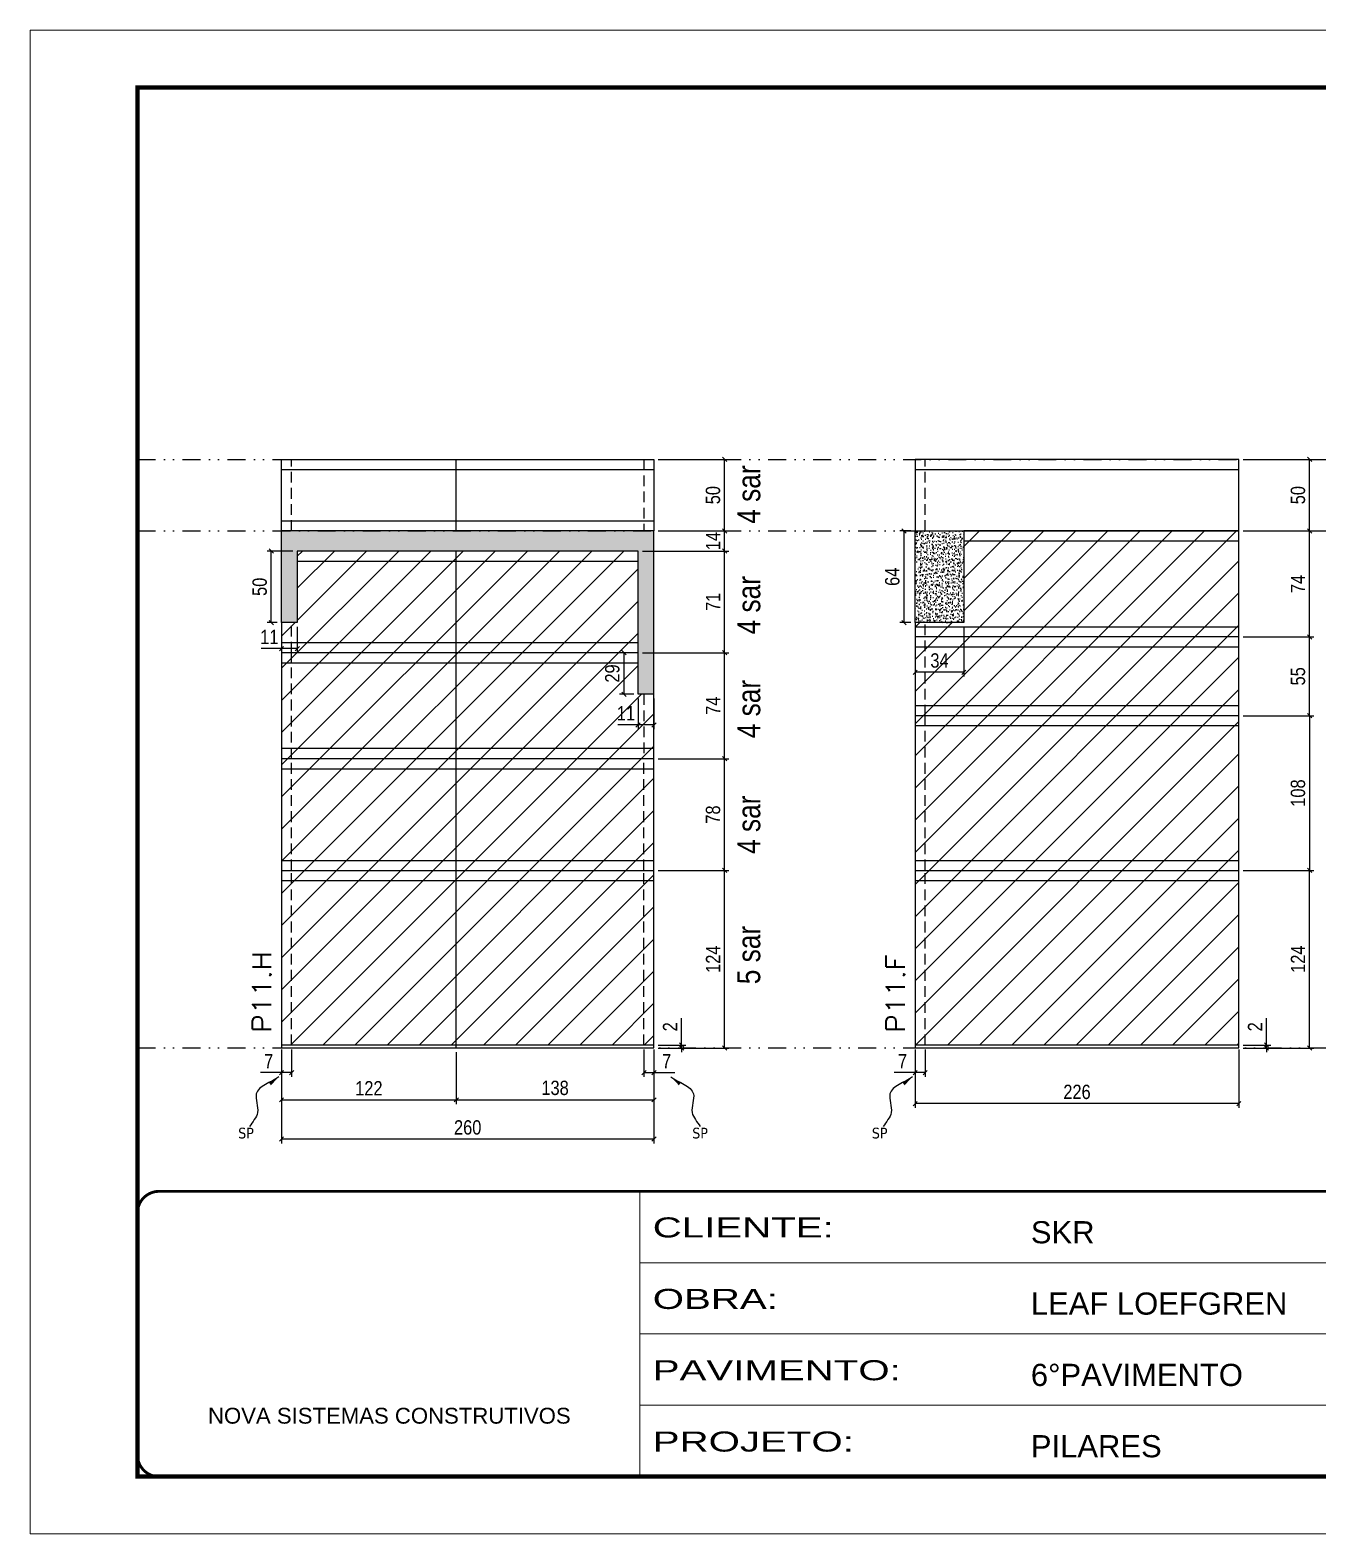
# Model space of a CAD drawing. Extents: x 14400 to 27878, y -21631 to 6985.
# Drawn here: x 17597 to 18496, y 1340 to 2390 of the extents above; entities that cross this region are included whole.
import ezdxf

# ---------------------------------------------------------------- set-up
doc = ezdxf.new("R2010")
doc.units = 0
for name, pattern in [('CONTINUO', [0]), ('DASHED', [0.75, 0.5, -0.25]), ('DIVIDE2', [0.625, 0.25, -0.125, 0, -0.125, 0, -0.125]), ('HIDDEN', [0.375, 0.25, -0.125])]:
    doc.linetypes.add(name, pattern=pattern)
for name, color, linetype in [('COTA', 241, 'Continuous'), ('NOMENCLATURA', 7, 'Continuous'), ('Nível', 160, 'Continuous'), ('Painéis', 200, 'Continuous'), ('SARR_2.2x7', 40, 'Continuous'), ('Sarrafo de Pressão', 42, 'HIDDEN'), ('texto', 7, 'Continuous')]:
    doc.layers.add(name, color=color, linetype=linetype)
for name, color, linetype, lineweight in [('Folhas', 255, 'Continuous', 9), ('Hachura', 251, 'Continuous', 9), ('SARRAFO DE PRESSAO', 251, 'DASHED', 9), ('Texto Seção', 7, 'Continuous', 15)]:
    doc.layers.add(name, color=color, linetype=linetype, lineweight=lineweight)
doc.styles.add('ARIAL', font='arial.ttf')
doc.styles.add('ARIAL_NARROW', font='ARIALN.TTF', dxfattribs={"height": 0.2})
doc.styles.add('COTA TECNICA', font='techl___.ttf', dxfattribs={"height": 10})
doc.styles.add('COTA TECNICA-50', font='techl___.ttf', dxfattribs={"height": 10})
doc.styles.add('REGUA-120', font='ROMANS.shx', dxfattribs={"height": 15})
doc.styles.get("Standard").update_dxf_attribs({"font": 'arial.ttf'})
doc.styles.add('Tecnologia', font='')
doc.styles.get('Tecnologia').set_extended_font_data('Forgotten Futurist')
doc.dimstyles.new('COTA PAINEL-50', dxfattribs={"dimtxt": 10, "dimasz": 3, "dimexe": 3, "dimexo": 3, "dimgap": 3, "dimtad": 1, "dimdec": 1, "dimzin": 12, "dimdsep": 46, "dimtxsty": 'COTA TECNICA-50', "dimblk1": 'OBLIQUE', "dimblk2": 'OBLIQUE', "dimsah": 1, "dimcen": 0.9, "dimclrd": 4, "dimclre": 4, "dimclrt": 240, "dimadec": 1, "dimazin": 3, "dimtfac": 1, "dimtdec": 1, "dimtmove": 0, "dimatfit": 3, "dimfxl": 1, "dimtolj": 1, "dimtzin": 12, "dimarcsym": 0})
doc.dimstyles.new('PAINEL', dxfattribs={"dimtxt": 10, "dimasz": 3, "dimexe": 3, "dimexo": 3, "dimgap": 3, "dimtad": 1, "dimdec": 1, "dimzin": 12, "dimdsep": 46, "dimtxsty": 'COTA TECNICA', "dimblk1": 'OBLIQUE', "dimblk2": 'OBLIQUE', "dimsah": 1, "dimcen": 0.9, "dimclrd": 4, "dimclre": 4, "dimclrt": 240, "dimadec": 1, "dimazin": 3, "dimtfac": 1, "dimtdec": 1, "dimtmove": 0, "dimatfit": 3, "dimfxl": 1, "dimtolj": 1, "dimtzin": 12, "dimarcsym": 0})
doc.dimstyles.get("Standard").update_dxf_attribs({"dimtxt": 0.18, "dimasz": 0.18, "dimexe": 0.18, "dimexo": 0.0625, "dimgap": 0.09, "dimtad": 0, "dimtih": 1, "dimtoh": 1, "dimdec": 4, "dimzin": 0, "dimdsep": 46, "dimtxsty": 'Standard', "dimcen": 0.09, "dimadec": 0, "dimazin": 0, "dimtfac": 1, "dimtdec": 4, "dimtofl": 0, "dimtmove": 0, "dimatfit": 3, "dimfxl": 1, "dimtolj": 1, "dimtzin": 0, "dimarcsym": 0})

# ---------------------------------------------------------------- blocks, each defined once
blk = doc.blocks.new('9999999999')
at = {"color": 30, "linetype": 'CONTINUO'}
for p, q in [((98564.6, 34230.2), (98564.6, 34429.4)), ((98564.6, 34379.6), (99584, 34379.6)), ((98564.6, 34329.8), (99488, 34329.8)), ((98564.6, 34280), (99488, 34280))]:
    blk.add_line(p, q, dxfattribs=at)
at = {"color": 30, "linetype": 'CONTINUO', "const_width": 2}
blk.add_lwpolyline([(99584, 34230.2), (99584, 34414.4, 0.414214), (99569, 34429.4), (98229, 34429.4, 0.414214), (98214, 34414.4), (98214, 34245.2, 0.414214), (98229, 34230.2), (99584, 34230.2)], format="xyb", dxfattribs=at)
at = {"layer": 'Folhas'}
blk.add_lwpolyline([(98139, 34190.2), (99624, 34190.2), (99624, 35240.2), (98139, 35240.2)], close=True, dxfattribs=at)
at = {"layer": 'Folhas', "color": 30, "const_width": 3}
blk.add_lwpolyline([(98214, 34230.2), (99584, 34230.2), (99584, 35200.2), (98214, 35200.2)], close=True, dxfattribs=at)
at = {"color": 7, "linetype": 'Continuous', "ltscale": 5, "style": 'ARIAL'}
for s, height, p in [('SKR', 15.48, (98837.7, 34393.1)), ('LEAF LOEFGREN', 15.483, (98837.7, 34343.3)), ('6°PAVIMENTO', 15.483, (98837.7, 34293.5)), ('NOVA SISTEMAS CONSTRUTIVOS', 11.059, (98263.2, 34267.2)), ('PILARES', 15.48, (98837.7, 34243.7))]:
    blk.add_text(s, height=height, dxfattribs=at).set_placement(p)
at = {"layer": 'Folhas', "color": 7, "style": 'Tecnologia', "width": 1.5}
for s, p in [('CLIENTE:', (98573.7, 34397.2)), ('OBRA:', (98573.7, 34347.3)), ('PAVIMENTO:', (98573.7, 34297.5)), ('PROJETO:', (98573.7, 34247.7))]:
    blk.add_text(s, height=14, dxfattribs=at).set_placement(p)
blk = doc.blocks.new('_Oblique')
at = {"color": 0, "linetype": 'ByBlock', "lineweight": -2}
blk.add_line((-0.5, -0.5), (0.5, 0.5), dxfattribs=at)
blk = doc.blocks.new('*D2872')
at = {"layer": 'COTA', "color": 4, "lineweight": -2, "transparency": 16777216}
for p, q in [((18214.9, 1678.7), (18214.9, 1637.9)), ((18440.9, 1678.7), (18440.9, 1637.9)), ((18440.9, 1640.9), (18214.9, 1640.9))]:
    blk.add_line(p, q, dxfattribs=at)
at = {"layer": 'Defpoints', "color": 0, "transparency": 16777216}
for p in [(18214.9, 1681.7), (18440.9, 1681.7), (18214.9, 1640.9)]:
    blk.add_point(p, dxfattribs=at)
at = {"layer": 'COTA', "color": 4, "lineweight": -2, "transparency": 16777216, "xscale": 3, "yscale": 3, "zscale": 3, "rotation": 180}
blk.add_blockref('_Oblique', (18214.9, 1640.9), dxfattribs=at)
at = {"layer": 'COTA', "color": 4, "lineweight": -2, "transparency": 16777216, "xscale": 3, "yscale": 3, "zscale": 3}
blk.add_blockref('_Oblique', (18440.9, 1640.9), dxfattribs=at)
at = {"layer": 'COTA', "color": 240, "transparency": 16777216, "insert": (18327.9, 1649), "char_height": 10, "attachment_point": 5, "style": 'COTA TECNICA'}
blk.add_mtext('\\A1;226', dxfattribs=at)
blk = doc.blocks.new('*D2873')
at = {"layer": 'COTA', "color": 4, "lineweight": -2, "transparency": 16777216}
for p, q in [((18214.9, 1676.7), (18214.9, 1659.5)), ((18221.9, 1678.7), (18221.9, 1659.5)), ((18214.9, 1662.5), (18200.2, 1662.5)), ((18221.9, 1662.5), (18214.9, 1662.5))]:
    blk.add_line(p, q, dxfattribs=at)
at = {"layer": 'Defpoints', "color": 0, "transparency": 16777216}
for p in [(18221.9, 1681.7), (18214.9, 1679.7), (18214.9, 1662.5)]:
    blk.add_point(p, dxfattribs=at)
at = {"layer": 'COTA', "color": 4, "lineweight": -2, "transparency": 16777216, "xscale": 3, "yscale": 3, "zscale": 3, "rotation": 180}
blk.add_blockref('_Oblique', (18214.9, 1662.5), dxfattribs=at)
at = {"layer": 'COTA', "color": 4, "lineweight": -2, "transparency": 16777216, "xscale": 3, "yscale": 3, "zscale": 3}
blk.add_blockref('_Oblique', (18221.9, 1662.5), dxfattribs=at)
at = {"layer": 'COTA', "color": 240, "transparency": 16777216, "insert": (18206.1, 1670.5), "char_height": 10, "attachment_point": 5, "style": 'COTA TECNICA-50'}
blk.add_mtext('\\A1;7', dxfattribs=at)
blk = doc.blocks.new('*D2874')
at = {"layer": 'COTA', "color": 4, "lineweight": -2, "transparency": 16777216}
for p, q in [((18460.2, 1681.7), (18460.2, 1700.5)), ((18443.9, 1681.7), (18463.2, 1681.7)), ((18460.2, 1679.7), (18460.2, 1681.7)), ((18443.9, 1679.7), (18463.2, 1679.7)), ((18460.2, 1679.7), (18460.2, 1676.7))]:
    blk.add_line(p, q, dxfattribs=at)
at = {"layer": 'Defpoints', "color": 0, "transparency": 16777216}
for p in [(18440.9, 1681.7), (18440.9, 1679.7), (18460.2, 1679.7)]:
    blk.add_point(p, dxfattribs=at)
at = {"layer": 'COTA', "color": 4, "lineweight": -2, "transparency": 16777216, "xscale": 3, "yscale": 3, "zscale": 3}
for p, rotation in [((18460.2, 1681.7), 270), ((18460.2, 1679.7), 90)]:
    blk.add_blockref('_Oblique', p, dxfattribs=dict(at, rotation=rotation))
at = {"layer": 'COTA', "color": 240, "transparency": 16777216, "insert": (18452.2, 1694.5), "char_height": 10, "attachment_point": 5, "rotation": 90, "style": 'COTA TECNICA-50'}
blk.add_mtext('\\A1;2', dxfattribs=at)
blk = doc.blocks.new('*D2875')
at = {"layer": 'COTA', "color": 4, "linetype": 'ByBlock', "lineweight": -2, "transparency": 16777216}
for p, q in [((18443.9, 1803.7), (18493.3, 1803.7)), ((18490.3, 1679.7), (18490.3, 1803.7)), ((18443.9, 1679.7), (18493.3, 1679.7))]:
    blk.add_line(p, q, dxfattribs=at)
at = {"layer": 'Defpoints', "color": 0, "linetype": 'ByBlock', "transparency": 16777216}
for p in [(18440.9, 1803.7), (18490.3, 1803.7), (18440.9, 1679.7)]:
    blk.add_point(p, dxfattribs=at)
at = {"layer": 'COTA', "color": 4, "linetype": 'ByBlock', "lineweight": -2, "transparency": 16777216, "xscale": 3, "yscale": 3, "zscale": 3}
for p, rotation in [((18490.3, 1803.7), 90), ((18490.3, 1679.7), 270)]:
    blk.add_blockref('_Oblique', p, dxfattribs=dict(at, rotation=rotation))
at = {"layer": 'COTA', "color": 240, "linetype": 'ByBlock', "transparency": 16777216, "insert": (18482.2, 1741.7), "char_height": 10, "attachment_point": 5, "rotation": 90, "style": 'COTA TECNICA'}
blk.add_mtext('\\A1;124', dxfattribs=at)
blk = doc.blocks.new('*D2876')
at = {"layer": 'COTA', "color": 4, "lineweight": -2, "transparency": 16777216}
for p, q in [((17772.5, 1678.7), (17772.5, 1613.1)), ((18032.5, 1678.7), (18032.5, 1613.1)), ((18032.5, 1616.1), (17772.5, 1616.1))]:
    blk.add_line(p, q, dxfattribs=at)
at = {"layer": 'Defpoints', "color": 0, "transparency": 16777216}
for p in [(17772.5, 1681.7), (18032.5, 1681.7), (17772.5, 1616.1)]:
    blk.add_point(p, dxfattribs=at)
at = {"layer": 'COTA', "color": 4, "lineweight": -2, "transparency": 16777216, "xscale": 3, "yscale": 3, "zscale": 3, "rotation": 180}
blk.add_blockref('_Oblique', (17772.5, 1616.1), dxfattribs=at)
at = {"layer": 'COTA', "color": 4, "lineweight": -2, "transparency": 16777216, "xscale": 3, "yscale": 3, "zscale": 3}
blk.add_blockref('_Oblique', (18032.5, 1616.1), dxfattribs=at)
at = {"layer": 'COTA', "color": 240, "transparency": 16777216, "insert": (17902.5, 1624.2), "char_height": 10, "attachment_point": 5, "style": 'COTA TECNICA'}
blk.add_mtext('\\A1;260', dxfattribs=at)
blk = doc.blocks.new('*D2877')
at = {"layer": 'COTA', "color": 4, "lineweight": -2, "transparency": 16777216}
for p, q in [((18025.5, 1678.7), (18025.5, 1659.5)), ((18032.5, 1676.7), (18032.5, 1659.5)), ((18025.5, 1662.5), (18032.5, 1662.5)), ((18032.5, 1662.5), (18047.2, 1662.5))]:
    blk.add_line(p, q, dxfattribs=at)
at = {"layer": 'Defpoints', "color": 0, "transparency": 16777216}
for p in [(18025.5, 1681.7), (18032.5, 1679.7), (18032.5, 1662.5)]:
    blk.add_point(p, dxfattribs=at)
at = {"layer": 'COTA', "color": 4, "lineweight": -2, "transparency": 16777216, "xscale": 3, "yscale": 3, "zscale": 3, "rotation": 180}
blk.add_blockref('_Oblique', (18025.5, 1662.5), dxfattribs=at)
at = {"layer": 'COTA', "color": 4, "lineweight": -2, "transparency": 16777216, "xscale": 3, "yscale": 3, "zscale": 3}
blk.add_blockref('_Oblique', (18032.5, 1662.5), dxfattribs=at)
at = {"layer": 'COTA', "color": 240, "transparency": 16777216, "insert": (18041.4, 1670.5), "char_height": 10, "attachment_point": 5, "style": 'COTA TECNICA-50'}
blk.add_mtext('\\A1;7', dxfattribs=at)
blk = doc.blocks.new('*D2878')
at = {"layer": 'COTA', "color": 4, "lineweight": -2, "transparency": 16777216}
for p, q in [((17772.5, 1676.7), (17772.5, 1659.5)), ((17779.5, 1678.7), (17779.5, 1659.5)), ((17772.5, 1662.5), (17757.8, 1662.5)), ((17779.5, 1662.5), (17772.5, 1662.5))]:
    blk.add_line(p, q, dxfattribs=at)
at = {"layer": 'Defpoints', "color": 0, "transparency": 16777216}
for p in [(17779.5, 1681.7), (17772.5, 1679.7), (17772.5, 1662.5)]:
    blk.add_point(p, dxfattribs=at)
at = {"layer": 'COTA', "color": 4, "lineweight": -2, "transparency": 16777216, "xscale": 3, "yscale": 3, "zscale": 3, "rotation": 180}
blk.add_blockref('_Oblique', (17772.5, 1662.5), dxfattribs=at)
at = {"layer": 'COTA', "color": 4, "lineweight": -2, "transparency": 16777216, "xscale": 3, "yscale": 3, "zscale": 3}
blk.add_blockref('_Oblique', (17779.5, 1662.5), dxfattribs=at)
at = {"layer": 'COTA', "color": 240, "transparency": 16777216, "insert": (17763.6, 1670.5), "char_height": 10, "attachment_point": 5, "style": 'COTA TECNICA-50'}
blk.add_mtext('\\A1;7', dxfattribs=at)
blk = doc.blocks.new('*D2879')
at = {"layer": 'COTA', "color": 4, "lineweight": -2, "transparency": 16777216}
for p, q in [((18051.8, 1681.7), (18051.8, 1700.5)), ((18035.5, 1681.7), (18054.8, 1681.7)), ((18051.8, 1679.7), (18051.8, 1681.7)), ((18035.5, 1679.7), (18054.8, 1679.7)), ((18051.8, 1679.7), (18051.8, 1676.7))]:
    blk.add_line(p, q, dxfattribs=at)
at = {"layer": 'Defpoints', "color": 0, "transparency": 16777216}
for p in [(18032.5, 1681.7), (18032.5, 1679.7), (18051.8, 1679.7)]:
    blk.add_point(p, dxfattribs=at)
at = {"layer": 'COTA', "color": 4, "lineweight": -2, "transparency": 16777216, "xscale": 3, "yscale": 3, "zscale": 3}
for p, rotation in [((18051.8, 1681.7), 270), ((18051.8, 1679.7), 90)]:
    blk.add_blockref('_Oblique', p, dxfattribs=dict(at, rotation=rotation))
at = {"layer": 'COTA', "color": 240, "transparency": 16777216, "insert": (18043.8, 1694.5), "char_height": 10, "attachment_point": 5, "rotation": 90, "style": 'COTA TECNICA-50'}
blk.add_mtext('\\A1;2', dxfattribs=at)
blk = doc.blocks.new('*D2880')
at = {"layer": 'COTA', "color": 4, "linetype": 'ByBlock', "lineweight": -2, "transparency": 16777216}
for p, q in [((18035.5, 1803.7), (18084.9, 1803.7)), ((18081.9, 1679.7), (18081.9, 1803.7)), ((18035.5, 1679.7), (18084.9, 1679.7))]:
    blk.add_line(p, q, dxfattribs=at)
at = {"layer": 'Defpoints', "color": 0, "linetype": 'ByBlock', "transparency": 16777216}
for p in [(18032.5, 1803.7), (18081.9, 1803.7), (18032.5, 1679.7)]:
    blk.add_point(p, dxfattribs=at)
at = {"layer": 'COTA', "color": 4, "linetype": 'ByBlock', "lineweight": -2, "transparency": 16777216, "xscale": 3, "yscale": 3, "zscale": 3}
for p, rotation in [((18081.9, 1803.7), 90), ((18081.9, 1679.7), 270)]:
    blk.add_blockref('_Oblique', p, dxfattribs=dict(at, rotation=rotation))
at = {"layer": 'COTA', "color": 240, "linetype": 'ByBlock', "transparency": 16777216, "insert": (18073.8, 1741.7), "char_height": 10, "attachment_point": 5, "rotation": 90, "style": 'COTA TECNICA'}
blk.add_mtext('\\A1;124', dxfattribs=at)
blk = doc.blocks.new('*D2881')
at = {"layer": 'COTA', "color": 4, "lineweight": -2, "transparency": 16777216}
for p, q in [((17894.5, 1676.7), (17894.5, 1640.5)), ((18032.5, 1676.7), (18032.5, 1640.5)), ((17894.5, 1643.5), (18032.5, 1643.5))]:
    blk.add_line(p, q, dxfattribs=at)
at = {"layer": 'Defpoints', "color": 0, "transparency": 16777216}
for p in [(17894.5, 1679.7), (18032.5, 1679.7), (18032.5, 1643.5)]:
    blk.add_point(p, dxfattribs=at)
at = {"layer": 'COTA', "color": 4, "lineweight": -2, "transparency": 16777216, "xscale": 3, "yscale": 3, "zscale": 3, "rotation": 180}
blk.add_blockref('_Oblique', (17894.5, 1643.5), dxfattribs=at)
at = {"layer": 'COTA', "color": 4, "lineweight": -2, "transparency": 16777216, "xscale": 3, "yscale": 3, "zscale": 3}
blk.add_blockref('_Oblique', (18032.5, 1643.5), dxfattribs=at)
at = {"layer": 'COTA', "color": 240, "transparency": 16777216, "insert": (17963.5, 1651.8), "char_height": 10, "attachment_point": 5, "style": 'COTA TECNICA'}
blk.add_mtext('\\A1;138', dxfattribs=at)
blk = doc.blocks.new('*D2882')
at = {"layer": 'COTA', "color": 4, "lineweight": -2, "transparency": 16777216}
for p, q in [((17772.5, 1676.7), (17772.5, 1640.5)), ((17894.5, 1676.7), (17894.5, 1640.5)), ((17772.5, 1643.5), (17894.5, 1643.5))]:
    blk.add_line(p, q, dxfattribs=at)
at = {"layer": 'Defpoints', "color": 0, "transparency": 16777216}
for p in [(17772.5, 1679.7), (17894.5, 1679.7), (17894.5, 1643.5)]:
    blk.add_point(p, dxfattribs=at)
at = {"layer": 'COTA', "color": 4, "lineweight": -2, "transparency": 16777216, "xscale": 3, "yscale": 3, "zscale": 3, "rotation": 180}
blk.add_blockref('_Oblique', (17772.5, 1643.5), dxfattribs=at)
at = {"layer": 'COTA', "color": 4, "lineweight": -2, "transparency": 16777216, "xscale": 3, "yscale": 3, "zscale": 3}
blk.add_blockref('_Oblique', (17894.5, 1643.5), dxfattribs=at)
at = {"layer": 'COTA', "color": 240, "transparency": 16777216, "insert": (17833.5, 1651.6), "char_height": 10, "attachment_point": 5, "style": 'COTA TECNICA'}
blk.add_mtext('\\A1;122', dxfattribs=at)
blk = doc.blocks.new('*D2883')
at = {"layer": 'COTA', "color": 4, "lineweight": -2, "transparency": 16777216}
for p, q in [((18211.9, 2040.7), (18204.1, 2040.7)), ((18207.1, 2040.7), (18207.1, 1976.7)), ((18211.9, 1976.7), (18204.1, 1976.7))]:
    blk.add_line(p, q, dxfattribs=at)
at = {"layer": 'Defpoints', "color": 0, "transparency": 16777216}
for p in [(18214.9, 2040.7), (18207.1, 1976.7), (18214.9, 1976.7)]:
    blk.add_point(p, dxfattribs=at)
at = {"layer": 'COTA', "color": 4, "lineweight": -2, "transparency": 16777216, "xscale": 3, "yscale": 3, "zscale": 3}
for p, rotation in [((18207.1, 2040.7), 90), ((18207.1, 1976.7), 270)]:
    blk.add_blockref('_Oblique', p, dxfattribs=dict(at, rotation=rotation))
at = {"layer": 'COTA', "color": 240, "transparency": 16777216, "insert": (18199, 2008.7), "char_height": 10, "attachment_point": 5, "rotation": 90, "style": 'COTA TECNICA'}
blk.add_mtext('\\A1;64', dxfattribs=at)
blk = doc.blocks.new('*D2889')
at = {"layer": 'COTA', "color": 4, "lineweight": -2, "transparency": 16777216}
for p, q in [((18035.5, 1881.7), (18084.9, 1881.7)), ((18081.9, 1803.7), (18081.9, 1881.7)), ((18035.5, 1803.7), (18084.9, 1803.7))]:
    blk.add_line(p, q, dxfattribs=at)
at = {"layer": 'Defpoints', "color": 0, "transparency": 16777216}
for p in [(18032.5, 1881.7), (18081.9, 1881.7), (18032.5, 1803.7)]:
    blk.add_point(p, dxfattribs=at)
at = {"layer": 'COTA', "color": 4, "lineweight": -2, "transparency": 16777216, "xscale": 3, "yscale": 3, "zscale": 3}
for p, rotation in [((18081.9, 1881.7), 90), ((18081.9, 1803.7), 270)]:
    blk.add_blockref('_Oblique', p, dxfattribs=dict(at, rotation=rotation))
at = {"layer": 'COTA', "color": 240, "transparency": 16777216, "insert": (18073.8, 1842.7), "char_height": 10, "attachment_point": 5, "rotation": 90, "style": 'COTA TECNICA'}
blk.add_mtext('\\A1;78', dxfattribs=at)
blk = doc.blocks.new('*D2890')
at = {"layer": 'COTA', "color": 4, "lineweight": -2, "transparency": 16777216}
for p, q in [((18443.9, 1911.7), (18493.3, 1911.7)), ((18490.3, 1911.7), (18490.3, 1803.7)), ((18443.9, 1803.7), (18493.3, 1803.7))]:
    blk.add_line(p, q, dxfattribs=at)
at = {"layer": 'Defpoints', "color": 0, "transparency": 16777216}
for p in [(18440.9, 1911.7), (18440.9, 1803.7), (18490.3, 1803.7)]:
    blk.add_point(p, dxfattribs=at)
at = {"layer": 'COTA', "color": 4, "lineweight": -2, "transparency": 16777216, "xscale": 3, "yscale": 3, "zscale": 3}
for p, rotation in [((18490.3, 1911.7), 90), ((18490.3, 1803.7), 270)]:
    blk.add_blockref('_Oblique', p, dxfattribs=dict(at, rotation=rotation))
at = {"layer": 'COTA', "color": 240, "transparency": 16777216, "insert": (18482.2, 1857.7), "char_height": 10, "attachment_point": 5, "rotation": 90, "style": 'COTA TECNICA'}
blk.add_mtext('\\A1;108', dxfattribs=at)
blk = doc.blocks.new('*D2893')
at = {"layer": 'COTA', "color": 4, "lineweight": -2, "transparency": 16777216}
for p, q in [((18024.5, 1955.7), (18084.9, 1955.7)), ((18081.9, 1881.7), (18081.9, 1955.7)), ((18035.5, 1881.7), (18084.9, 1881.7))]:
    blk.add_line(p, q, dxfattribs=at)
at = {"layer": 'Defpoints', "color": 0, "transparency": 16777216}
for p in [(18021.5, 1955.7), (18081.9, 1955.7), (18032.5, 1881.7)]:
    blk.add_point(p, dxfattribs=at)
at = {"layer": 'COTA', "color": 4, "lineweight": -2, "transparency": 16777216, "xscale": 3, "yscale": 3, "zscale": 3}
for p, rotation in [((18081.9, 1955.7), 90), ((18081.9, 1881.7), 270)]:
    blk.add_blockref('_Oblique', p, dxfattribs=dict(at, rotation=rotation))
at = {"layer": 'COTA', "color": 240, "transparency": 16777216, "insert": (18073.8, 1918.7), "char_height": 10, "attachment_point": 5, "rotation": 90, "style": 'COTA TECNICA'}
blk.add_mtext('\\A1;74', dxfattribs=at)
blk = doc.blocks.new('*D2924')
at = {"layer": 'COTA', "color": 4, "lineweight": -2, "transparency": 16777216}
for p, q in [((18024.5, 2026.7), (18084.9, 2026.7)), ((18081.9, 1955.7), (18081.9, 2026.7)), ((18024.5, 1955.7), (18084.9, 1955.7))]:
    blk.add_line(p, q, dxfattribs=at)
at = {"layer": 'Defpoints', "color": 0, "transparency": 16777216}
for p in [(18021.5, 2026.7), (18081.9, 2026.7), (18021.5, 1955.7)]:
    blk.add_point(p, dxfattribs=at)
at = {"layer": 'COTA', "color": 4, "lineweight": -2, "transparency": 16777216, "xscale": 3, "yscale": 3, "zscale": 3}
for p, rotation in [((18081.9, 2026.7), 90), ((18081.9, 1955.7), 270)]:
    blk.add_blockref('_Oblique', p, dxfattribs=dict(at, rotation=rotation))
at = {"layer": 'COTA', "color": 240, "transparency": 16777216, "insert": (18073.8, 1991.2), "char_height": 10, "attachment_point": 5, "rotation": 90, "style": 'COTA TECNICA'}
blk.add_mtext('\\A1;71', dxfattribs=at)
blk = doc.blocks.new('*D2925')
at = {"layer": 'COTA', "color": 4, "lineweight": -2, "transparency": 16777216}
for p, q in [((18035.5, 2040.7), (18084.9, 2040.7)), ((18081.9, 2026.7), (18081.9, 2040.7)), ((18024.5, 2026.7), (18084.9, 2026.7))]:
    blk.add_line(p, q, dxfattribs=at)
at = {"layer": 'Defpoints', "color": 0, "transparency": 16777216}
for p in [(18032.5, 2040.7), (18081.9, 2040.7), (18021.5, 2026.7)]:
    blk.add_point(p, dxfattribs=at)
at = {"layer": 'COTA', "color": 4, "lineweight": -2, "transparency": 16777216, "xscale": 3, "yscale": 3, "zscale": 3}
for p, rotation in [((18081.9, 2040.7), 90), ((18081.9, 2026.7), 270)]:
    blk.add_blockref('_Oblique', p, dxfattribs=dict(at, rotation=rotation))
at = {"layer": 'COTA', "color": 240, "transparency": 16777216, "insert": (18073.8, 2033.7), "char_height": 10, "attachment_point": 5, "rotation": 90, "style": 'COTA TECNICA'}
blk.add_mtext('\\A1;14', dxfattribs=at)
blk = doc.blocks.new('*D2926')
at = {"layer": 'COTA', "color": 4, "lineweight": -2, "transparency": 16777216}
for p, q in [((18035.5, 2090.7), (18084.9, 2090.7)), ((18081.9, 2040.7), (18081.9, 2090.7)), ((18035.5, 2040.7), (18084.9, 2040.7))]:
    blk.add_line(p, q, dxfattribs=at)
at = {"layer": 'Defpoints', "color": 0, "transparency": 16777216}
for p in [(18032.5, 2090.7), (18081.9, 2090.7), (18032.5, 2040.7)]:
    blk.add_point(p, dxfattribs=at)
at = {"layer": 'COTA', "color": 4, "lineweight": -2, "transparency": 16777216, "xscale": 3, "yscale": 3, "zscale": 3}
for p, rotation in [((18081.9, 2090.7), 90), ((18081.9, 2040.7), 270)]:
    blk.add_blockref('_Oblique', p, dxfattribs=dict(at, rotation=rotation))
at = {"layer": 'COTA', "color": 240, "transparency": 16777216, "insert": (18073.8, 2065.7), "char_height": 10, "attachment_point": 5, "rotation": 90, "style": 'COTA TECNICA'}
blk.add_mtext('\\A1;50', dxfattribs=at)
blk = doc.blocks.new('*D2927')
at = {"layer": 'COTA', "color": 4, "lineweight": -2, "transparency": 16777216}
for p, q in [((17780.5, 2026.7), (17762.4, 2026.7)), ((17765.4, 1976.7), (17765.4, 2026.7)), ((17769.5, 1976.7), (17762.4, 1976.7))]:
    blk.add_line(p, q, dxfattribs=at)
at = {"layer": 'Defpoints', "color": 0, "transparency": 16777216}
for p in [(17765.4, 2026.7), (17783.5, 2026.7), (17772.5, 1976.7)]:
    blk.add_point(p, dxfattribs=at)
at = {"layer": 'COTA', "color": 4, "lineweight": -2, "transparency": 16777216, "xscale": 3, "yscale": 3, "zscale": 3}
for p, rotation in [((17765.4, 2026.7), 90), ((17765.4, 1976.7), 270)]:
    blk.add_blockref('_Oblique', p, dxfattribs=dict(at, rotation=rotation))
at = {"layer": 'COTA', "color": 240, "transparency": 16777216, "insert": (17757.3, 2001.7), "char_height": 10, "attachment_point": 5, "rotation": 90, "style": 'COTA TECNICA'}
blk.add_mtext('\\A1;50', dxfattribs=at)
blk = doc.blocks.new('*D2928')
at = {"layer": 'COTA', "color": 4, "lineweight": -2, "transparency": 16777216}
for p, q in [((17772.5, 1973.7), (17772.5, 1955.6)), ((17783.5, 1973.7), (17783.5, 1955.6)), ((17772.5, 1958.6), (17758.4, 1958.6)), ((17783.5, 1958.6), (17772.5, 1958.6))]:
    blk.add_line(p, q, dxfattribs=at)
at = {"layer": 'Defpoints', "color": 0, "transparency": 16777216}
for p in [(17772.5, 1976.7), (17783.5, 1976.7), (17772.5, 1958.6)]:
    blk.add_point(p, dxfattribs=at)
at = {"layer": 'COTA', "color": 4, "lineweight": -2, "transparency": 16777216, "xscale": 3, "yscale": 3, "zscale": 3, "rotation": 180}
blk.add_blockref('_Oblique', (17772.5, 1958.6), dxfattribs=at)
at = {"layer": 'COTA', "color": 4, "lineweight": -2, "transparency": 16777216, "xscale": 3, "yscale": 3, "zscale": 3}
blk.add_blockref('_Oblique', (17783.5, 1958.6), dxfattribs=at)
at = {"layer": 'COTA', "color": 240, "transparency": 16777216, "insert": (17764, 1966.7), "char_height": 10, "attachment_point": 5, "style": 'COTA TECNICA'}
blk.add_mtext('\\A1;11', dxfattribs=at)
blk = doc.blocks.new('*D2929')
at = {"layer": 'COTA', "color": 4, "lineweight": -2, "transparency": 16777216}
for p, q in [((18018.5, 1955.7), (18008.6, 1955.7)), ((18011.6, 1955.7), (18011.6, 1926.7)), ((18018.5, 1926.7), (18008.6, 1926.7))]:
    blk.add_line(p, q, dxfattribs=at)
at = {"layer": 'Defpoints', "color": 0, "transparency": 16777216}
for p in [(18021.5, 1955.7), (18011.6, 1926.7), (18021.5, 1926.7)]:
    blk.add_point(p, dxfattribs=at)
at = {"layer": 'COTA', "color": 4, "lineweight": -2, "transparency": 16777216, "xscale": 3, "yscale": 3, "zscale": 3}
for p, rotation in [((18011.6, 1955.7), 90), ((18011.6, 1926.7), 270)]:
    blk.add_blockref('_Oblique', p, dxfattribs=dict(at, rotation=rotation))
at = {"layer": 'COTA', "color": 240, "transparency": 16777216, "insert": (18003.5, 1941.2), "char_height": 10, "attachment_point": 5, "rotation": 90, "style": 'COTA TECNICA'}
blk.add_mtext('\\A1;29', dxfattribs=at)
blk = doc.blocks.new('*D2930')
at = {"layer": 'COTA', "color": 4, "lineweight": -2, "transparency": 16777216}
for p, q in [((18021.5, 1923.7), (18021.5, 1902.3)), ((18032.5, 1923.7), (18032.5, 1902.3)), ((18021.5, 1905.3), (18007.4, 1905.3)), ((18032.5, 1905.3), (18021.5, 1905.3))]:
    blk.add_line(p, q, dxfattribs=at)
at = {"layer": 'Defpoints', "color": 0, "transparency": 16777216}
for p in [(18021.5, 1926.7), (18032.5, 1926.7), (18021.5, 1905.3)]:
    blk.add_point(p, dxfattribs=at)
at = {"layer": 'COTA', "color": 4, "lineweight": -2, "transparency": 16777216, "xscale": 3, "yscale": 3, "zscale": 3, "rotation": 180}
blk.add_blockref('_Oblique', (18021.5, 1905.3), dxfattribs=at)
at = {"layer": 'COTA', "color": 4, "lineweight": -2, "transparency": 16777216, "xscale": 3, "yscale": 3, "zscale": 3}
blk.add_blockref('_Oblique', (18032.5, 1905.3), dxfattribs=at)
at = {"layer": 'COTA', "color": 240, "transparency": 16777216, "insert": (18013, 1913.4), "char_height": 10, "attachment_point": 5, "style": 'COTA TECNICA'}
blk.add_mtext('\\A1;11', dxfattribs=at)
blk = doc.blocks.new('*D2931')
at = {"layer": 'COTA', "color": 4, "lineweight": -2, "transparency": 16777216}
for p, q in [((18443.9, 1966.7), (18493.3, 1966.7)), ((18490.3, 1911.7), (18490.3, 1966.7)), ((18443.9, 1911.7), (18493.3, 1911.7))]:
    blk.add_line(p, q, dxfattribs=at)
at = {"layer": 'Defpoints', "color": 0, "transparency": 16777216}
for p in [(18440.9, 1966.7), (18490.3, 1966.7), (18440.9, 1911.7)]:
    blk.add_point(p, dxfattribs=at)
at = {"layer": 'COTA', "color": 4, "lineweight": -2, "transparency": 16777216, "xscale": 3, "yscale": 3, "zscale": 3}
for p, rotation in [((18490.3, 1966.7), 90), ((18490.3, 1911.7), 270)]:
    blk.add_blockref('_Oblique', p, dxfattribs=dict(at, rotation=rotation))
at = {"layer": 'COTA', "color": 240, "transparency": 16777216, "insert": (18482.2, 1939.2), "char_height": 10, "attachment_point": 5, "rotation": 90, "style": 'COTA TECNICA'}
blk.add_mtext('\\A1;55', dxfattribs=at)
blk = doc.blocks.new('*D2932')
at = {"layer": 'COTA', "color": 4, "lineweight": -2, "transparency": 16777216}
for p, q in [((18443.9, 2040.7), (18493.3, 2040.7)), ((18490.3, 1966.7), (18490.3, 2040.7)), ((18443.9, 1966.7), (18493.3, 1966.7))]:
    blk.add_line(p, q, dxfattribs=at)
at = {"layer": 'Defpoints', "color": 0, "transparency": 16777216}
for p in [(18440.9, 2040.7), (18490.3, 2040.7), (18440.9, 1966.7)]:
    blk.add_point(p, dxfattribs=at)
at = {"layer": 'COTA', "color": 4, "lineweight": -2, "transparency": 16777216, "xscale": 3, "yscale": 3, "zscale": 3}
for p, rotation in [((18490.3, 2040.7), 90), ((18490.3, 1966.7), 270)]:
    blk.add_blockref('_Oblique', p, dxfattribs=dict(at, rotation=rotation))
at = {"layer": 'COTA', "color": 240, "transparency": 16777216, "insert": (18482.2, 2003.7), "char_height": 10, "attachment_point": 5, "rotation": 90, "style": 'COTA TECNICA'}
blk.add_mtext('\\A1;74', dxfattribs=at)
blk = doc.blocks.new('*D2933')
at = {"layer": 'COTA', "color": 4, "lineweight": -2, "transparency": 16777216}
for p, q in [((18443.9, 2090.7), (18493.3, 2090.7)), ((18490.3, 2040.7), (18490.3, 2090.7)), ((18443.9, 2040.7), (18493.3, 2040.7))]:
    blk.add_line(p, q, dxfattribs=at)
at = {"layer": 'Defpoints', "color": 0, "transparency": 16777216}
for p in [(18440.9, 2090.7), (18490.3, 2090.7), (18440.9, 2040.7)]:
    blk.add_point(p, dxfattribs=at)
at = {"layer": 'COTA', "color": 4, "lineweight": -2, "transparency": 16777216, "xscale": 3, "yscale": 3, "zscale": 3}
for p, rotation in [((18490.3, 2090.7), 90), ((18490.3, 2040.7), 270)]:
    blk.add_blockref('_Oblique', p, dxfattribs=dict(at, rotation=rotation))
at = {"layer": 'COTA', "color": 240, "transparency": 16777216, "insert": (18482.2, 2065.7), "char_height": 10, "attachment_point": 5, "rotation": 90, "style": 'COTA TECNICA'}
blk.add_mtext('\\A1;50', dxfattribs=at)
blk = doc.blocks.new('*D2935')
at = {"layer": 'COTA', "color": 4, "lineweight": -2, "transparency": 16777216}
for p, q in [((18214.9, 1973.7), (18214.9, 1939)), ((18248.9, 1973.7), (18248.9, 1939)), ((18248.9, 1942), (18214.9, 1942))]:
    blk.add_line(p, q, dxfattribs=at)
at = {"layer": 'Defpoints', "color": 0, "transparency": 16777216}
for p in [(18214.9, 1976.7), (18248.9, 1976.7), (18214.9, 1942)]:
    blk.add_point(p, dxfattribs=at)
at = {"layer": 'COTA', "color": 4, "lineweight": -2, "transparency": 16777216, "xscale": 3, "yscale": 3, "zscale": 3, "rotation": 180}
blk.add_blockref('_Oblique', (18214.9, 1942), dxfattribs=at)
at = {"layer": 'COTA', "color": 4, "lineweight": -2, "transparency": 16777216, "xscale": 3, "yscale": 3, "zscale": 3}
blk.add_blockref('_Oblique', (18248.9, 1942), dxfattribs=at)
at = {"layer": 'COTA', "color": 240, "transparency": 16777216, "insert": (18231.9, 1950.2), "char_height": 10, "attachment_point": 5, "style": 'COTA TECNICA'}
blk.add_mtext('\\A1;34', dxfattribs=at)

msp = doc.modelspace()

# ---------------------------------------------------------------- hatches: boundary and pattern name
at = {"layer": 'COTA'}
h = msp.add_hatch(dxfattribs=at)
h.set_pattern_fill('AR-CONC', color=256, scale=0.03)
h.paths.add_polyline_path([(18032.51, 2040.71), (17772.51, 2040.71), (17772.51, 1976.71), (17783.51, 1976.71), (17783.51, 2026.71), (18021.51, 2026.71), (18021.51, 1926.71), (18032.51, 1926.71)])
h = msp.add_hatch(dxfattribs=at)
h.set_pattern_fill('AR-CONC', color=256, scale=0.03)
h.set_pattern_definition([(50, (-1212.4503, 2322.15), (5.4655401, -0.4781726), [0.5715, -6.2865]), (355, (-1212.45, 2322.15), (-1.0573026, 5.7317054), [0.4572, -5.0292175]), (100.451445, (-1211.995, 2322.1104), (4.4082374, 5.2535326), [0.4857003, -5.3427073]), (46.1842, (-1212.45, 2323.674), (8.1323712, -1.2612698), [0.85725, -9.42975]), (96.635558, (-1211.7726, 2323.569), (7.122124, 7.4227837), [0.7285507, -8.0140682]), (351.18415, (-1212.45, 2323.674), (7.122124, 7.4227837), [0.685799, -7.543792]), (21, (-1211.6883, 2323.293), (4.5484317, -3.0679559), [0.5715, -6.2865]), (326, (-1211.688, 2323.293), (1.8540609, 5.525639), [0.4572, -5.0292]), (71.451445, (-1211.309, 2323.0376), (6.4024926, 2.457683), [0.4857003, -5.3426981]), (37.5, (-1212.4503, 2322.1502), (0.0926581, 2.53665117), [0, -4.96824, 0, -5.1054, 0, -5.04825]), (7.5, (-1212.4503, 2322.1502), (2.00458988, 3.00541724), [0, -2.91084, 0, -4.85394, 0, -1.92405]), (327.5, (-1214.1495, 2322.1502), (4.06771786, -0.17186232), [0, -1.905, 0, -5.9436, 0, -7.8867]), (317.5, (-1214.9115, 2322.1502), (4.44387544, 0.7627947), [0, -2.4765, 0, -3.94716, 0, -5.6007])])
h.paths.add_polyline_path([(18248.92, 2040.71), (18214.92, 2040.71), (18214.92, 1976.71), (18248.92, 1976.71)])
at = {"layer": 'Hachura'}
h = msp.add_hatch(dxfattribs=at)
h.set_pattern_fill('ANSI31', color=256, scale=5)
h.set_pattern_definition([(45, (-35.24, 0), (-11.22532, 11.22532), [])])
h.paths.add_polyline_path([(18440.92, 2040.71), (18248.92, 2040.71), (18248.92, 1976.71), (18214.92, 1976.71), (18214.92, 1966.71), (18440.92, 1966.71)])
h.paths.add_polyline_path([(18440.92, 1966.71), (18214.92, 1966.71), (18214.92, 1911.71), (18440.92, 1911.71)])
h.paths.add_polyline_path([(18440.92, 1911.71), (18214.92, 1911.71), (18214.92, 1803.71), (18440.92, 1803.71)])
h.paths.add_polyline_path([(18440.92, 1803.71), (18214.92, 1803.71), (18214.92, 1681.71), (18440.92, 1681.71)])
h = msp.add_hatch(dxfattribs=at)
h.set_pattern_fill('ANSI31', color=256, scale=5)
h.paths.add_polyline_path([(17894.51, 2026.71), (17783.51, 2026.71), (17783.51, 1976.71), (17772.51, 1976.71), (17772.51, 1955.71), (17894.51, 1955.71)])
h.paths.add_polyline_path([(18021.51, 2026.71), (17894.51, 2026.71), (17894.51, 1955.71), (18021.51, 1955.71)])
h.paths.add_polyline_path([(18032.51, 1926.71), (18021.51, 1926.71), (18021.51, 1955.71), (17894.51, 1955.71), (17894.51, 1881.71), (18032.51, 1881.71)])
h.paths.add_polyline_path([(17894.51, 1955.71), (17772.51, 1955.71), (17772.51, 1881.71), (17894.51, 1881.71)])
h.paths.add_polyline_path([(17894.51, 1881.71), (17772.51, 1881.71), (17772.51, 1803.71), (17894.51, 1803.71)])
h.paths.add_polyline_path([(18032.51, 1881.71), (17894.51, 1881.71), (17894.51, 1803.71), (18032.51, 1803.71)])
h.paths.add_polyline_path([(18032.51, 1803.71), (17894.51, 1803.71), (17894.51, 1681.71), (18032.51, 1681.71)])
h.paths.add_polyline_path([(17894.51, 1803.71), (17772.51, 1803.71), (17772.51, 1681.71), (17894.51, 1681.71)])

# ---------------------------------------------------------------- linework, layer by layer
at = {"layer": 'COTA'}
for p, q in [((17772.51, 1976.71), (17772.51, 2040.71)), ((18032.51, 1926.71), (18032.51, 2040.71)), ((18214.92, 1976.71), (18214.92, 2040.71))]:
    msp.add_line(p, q, dxfattribs=at)
at = {"layer": 'Nível', "color": 4, "linetype": 'DIVIDE2', "ltscale": 50}
for p, q in [((17671.97, 2090.71), (19041.97, 2090.71)), ((17671.97, 2040.71), (19041.97, 2040.71)), ((17671.97, 1679.71), (19041.97, 1679.71))]:
    msp.add_line(p, q, dxfattribs=at)
at = {"layer": 'Painéis'}
for p, q in [((17772.51, 2040.71), (17772.51, 2090.71)), ((17772.51, 2090.71), (18032.51, 2090.71)), ((17894.51, 2040.71), (17894.51, 2090.71)), ((18032.51, 2090.71), (18032.51, 2040.71)), ((18032.51, 2040.71), (17772.51, 2040.71)), ((18440.92, 2040.71), (18248.92, 2040.71)), ((18248.92, 2040.71), (18248.92, 1976.71)), ((18440.92, 1681.71), (18440.92, 2040.71)), ((18021.51, 2026.71), (17783.51, 2026.71)), ((17783.51, 2026.71), (17783.51, 1976.71)), ((17894.51, 1679.71), (17894.51, 2026.71)), ((18021.51, 1926.71), (18021.51, 2026.71)), ((17772.51, 1976.71), (17772.51, 1681.71)), ((17783.51, 1976.71), (17772.51, 1976.71)), ((18214.92, 1976.71), (18214.92, 1681.71)), ((18248.92, 1976.71), (18214.92, 1976.71)), ((18440.92, 1966.71), (18214.92, 1966.71)), ((18021.51, 1955.71), (17772.51, 1955.71)), ((18032.51, 1926.71), (18021.51, 1926.71)), ((18032.51, 1681.71), (18032.51, 1926.71)), ((18440.92, 1911.71), (18214.92, 1911.71)), ((18032.51, 1881.71), (17772.51, 1881.71)), ((17772.51, 1803.71), (18032.51, 1803.71)), ((18214.92, 1803.71), (18440.92, 1803.71))]:
    msp.add_line(p, q, dxfattribs=at)
for points in [[(18214.92, 2040.71), (18440.92, 2040.71), (18440.92, 2090.71), (18214.92, 2090.71)], [(18032.51, 1681.71), (17772.51, 1681.71), (17772.51, 1679.71), (18032.51, 1679.71)], [(18440.92, 1681.71), (18214.92, 1681.71), (18214.92, 1679.71), (18440.92, 1679.71)]]:
    msp.add_lwpolyline(points, close=True, dxfattribs=at)
at = {"layer": 'SARR_2.2x7'}
for p, q in [((17772.51, 2083.71), (18032.51, 2083.71)), ((18214.92, 2083.71), (18440.92, 2083.71)), ((17772.51, 2047.71), (18032.51, 2047.71)), ((18248.92, 2033.71), (18440.92, 2033.71)), ((17783.51, 2019.71), (18021.51, 2019.71)), ((18214.92, 1973.71), (18440.92, 1973.71)), ((18021.51, 1962.71), (17772.51, 1962.71)), ((18214.92, 1959.71), (18440.92, 1959.71)), ((17772.51, 1948.71), (18021.51, 1948.71)), ((18440.92, 1918.71), (18214.92, 1918.71)), ((18440.92, 1904.71), (18214.92, 1904.71)), ((18032.51, 1888.71), (17772.51, 1888.71)), ((17772.51, 1874.71), (18032.51, 1874.71)), ((17772.51, 1810.71), (18032.51, 1810.71)), ((18214.92, 1810.71), (18440.92, 1810.71)), ((17772.51, 1796.71), (18032.51, 1796.71)), ((18214.92, 1796.71), (18440.92, 1796.71))]:
    msp.add_line(p, q, dxfattribs=at)
at = {"layer": 'Sarrafo de Pressão', "ltscale": 30}
for p, q in [((17779.51, 2040.71), (17779.51, 2090.71)), ((18025.51, 2090.71), (18025.51, 2040.71)), ((18221.92, 2040.71), (18221.92, 2090.71)), ((17779.51, 1955.71), (17779.51, 1976.71)), ((18221.92, 1911.71), (18221.92, 1976.71)), ((17779.51, 1881.71), (17779.51, 1955.71)), ((18025.51, 1926.71), (18025.51, 1881.71)), ((18221.92, 1803.71), (18221.92, 1911.71)), ((17779.51, 1803.71), (17779.51, 1881.71)), ((18025.51, 1803.71), (18025.51, 1881.71)), ((17779.51, 1681.71), (17779.51, 1803.71)), ((18025.51, 1681.71), (18025.51, 1803.71)), ((18221.92, 1681.71), (18221.92, 1803.71))]:
    msp.add_line(p, q, dxfattribs=at)

# ---------------------------------------------------------------- block references
at = {"layer": 'SARRAFO DE PRESSAO', "color": 6, "linetype": 'ByBlock'}
msp.add_blockref('9999999999', (-80542.01, -32849.78), dxfattribs=at)

# ---------------------------------------------------------------- texts
at = {"layer": 'NOMENCLATURA', "style": 'ARIAL_NARROW'}
for s, p in [('4 sar', (18106.75, 2045.74)), ('4 sar', (18106.75, 1968.47)), ('4 sar', (18106.75, 1895.97)), ('4 sar', (18106.75, 1815.21)), ('5 sar', (18106.75, 1724.23))]:
    msp.add_text(s, height=16, rotation=90, dxfattribs=at).set_placement(p)
at = {"layer": 'texto', "color": 0, "char_height": 7.5, "attachment_point": 5}
for insert in [(17747.73, 1620.22), (18064.76, 1620.22), (18190.14, 1620.22)]:
    msp.add_mtext('{\\fTahoma|b0|i0|c0|p34;\\C4;SP}', dxfattribs=dict(at, insert=insert))
at = {"layer": 'Texto Seção', "style": 'REGUA-120', "width": 1.1}
for s, p in [('P11.H', (17765.26, 1690.47)), ('P11.F', (18207.67, 1690.47))]:
    msp.add_text(s, height=13, rotation=90, dxfattribs=at).set_placement(p)

# ---------------------------------------------------------------- dimensions: what is measured, and where the dimension line sits
at = {"layer": 'COTA'}
for base, p1, p2, angle, dimstyle, picture, middle in [((18081.88, 2090.71), (18032.51, 2040.71), (18032.51, 2090.71), 90, 'PAINEL', '*D2926', (18073.77, 2065.71)), ((18207.06, 1976.71), (18214.92, 2040.71), (18214.92, 1976.71), 90, 'PAINEL', '*D2883', (18198.95, 2008.71)), ((17765.44, 2026.71), (17772.51, 1976.71), (17783.51, 2026.71), 90, 'PAINEL', '*D2927', (17757.33, 2001.71)), ((18081.88, 2026.71), (18021.51, 1955.71), (18021.51, 2026.71), 90, 'PAINEL', '*D2924', (18073.8, 1991.21)), ((18490.29, 1966.71), (18440.92, 1911.71), (18440.92, 1966.71), 90, 'PAINEL', '*D2931', (18482.18, 1939.21)), ((18011.56, 1926.71), (18021.51, 1955.71), (18021.51, 1926.71), 90, 'PAINEL', '*D2929', (18003.47, 1941.21)), ((18081.88, 1955.71), (18032.51, 1881.71), (18021.51, 1955.71), 90, 'PAINEL', '*D2893', (18073.8, 1918.71)), ((18490.29, 1803.71), (18440.92, 1911.71), (18440.92, 1803.71), 90, 'PAINEL', '*D2890', (18482.16, 1857.71)), ((18081.88, 1881.71), (18032.51, 1803.71), (18032.51, 1881.71), 90, 'PAINEL', '*D2889', (18073.78, 1842.71)), ((17772.51, 1662.47), (17779.51, 1681.71), (17772.51, 1679.71), 180, 'COTA PAINEL-50', '*D2878', (17763.65, 1670.54)), ((18214.92, 1662.47), (18221.92, 1681.71), (18214.92, 1679.71), 180, 'COTA PAINEL-50', '*D2873', (18206.05, 1670.54))]:
    dim = msp.add_linear_dim(base=base, p1=p1, p2=p2, angle=angle, dimstyle=dimstyle, dxfattribs=at)
    dim.commit()
    dim.dimension.update_dxf_attribs({"geometry": picture, "text_midpoint": middle})
for base, p1, p2, angle, override, picture, middle in [((18490.29, 2090.71), (18440.92, 2040.71), (18440.92, 2090.71), 90, {"dimtmove": 1}, '*D2933', (18482.18, 2065.71)), ((18490.29, 2040.71), (18440.92, 1966.71), (18440.92, 2040.71), 90, {"dimtmove": 1}, '*D2932', (18482.21, 2003.71)), ((17772.51, 1616.09), (18032.51, 1681.71), (17772.51, 1681.71), 180, {"dimarcsym": 2}, '*D2876', (17902.51, 1624.19)), ((18214.92, 1640.89), (18440.92, 1681.71), (18214.92, 1681.71), 180, {"dimarcsym": 2}, '*D2872', (18327.92, 1648.99))]:
    dim = msp.add_linear_dim(base=base, p1=p1, p2=p2, angle=angle, dimstyle='PAINEL', override=override, dxfattribs=at)
    dim.commit()
    dim.dimension.update_dxf_attribs({"geometry": picture, "text_midpoint": middle})
for base, p1, p2, dimstyle, picture, middle in [((18081.88, 2040.71), (18021.51, 2026.71), (18032.51, 2040.71), 'PAINEL', '*D2925', (18081.88, 2033.71)), ((18051.77, 1679.71), (18032.51, 1681.71), (18032.51, 1679.71), 'COTA PAINEL-50', '*D2879', (18051.77, 1694.46)), ((18460.18, 1679.71), (18440.92, 1681.71), (18440.92, 1679.71), 'COTA PAINEL-50', '*D2874', (18460.18, 1694.46))]:
    dim = msp.add_linear_dim(base=base, p1=p1, p2=p2, angle=90, dimstyle=dimstyle, dxfattribs=at)
    dim.commit()
    dim.dimension.update_dxf_attribs({"geometry": picture, "text_midpoint": middle, "dimtype": 160})
for base, p1, p2, dimstyle, picture, middle in [((17772.51, 1958.63), (17783.51, 1976.71), (17772.51, 1976.71), 'PAINEL', '*D2928', (17763.97, 1966.69)), ((18214.92, 1941.96), (18248.92, 1976.71), (18214.92, 1976.71), 'PAINEL', '*D2935', (18231.92, 1950.18)), ((18021.51, 1905.33), (18032.51, 1926.71), (18021.51, 1926.71), 'PAINEL', '*D2930', (18012.97, 1913.39)), ((18032.51, 1662.47), (18025.51, 1681.71), (18032.51, 1679.71), 'COTA PAINEL-50', '*D2877', (18041.38, 1670.54)), ((17894.51, 1643.53), (17772.51, 1679.71), (17894.51, 1679.71), 'PAINEL', '*D2882', (17833.51, 1651.59))]:
    dim = msp.add_linear_dim(base=base, p1=p1, p2=p2, dimstyle=dimstyle, dxfattribs=at)
    dim.commit()
    dim.dimension.update_dxf_attribs({"geometry": picture, "text_midpoint": middle})
at = {"layer": 'COTA', "linetype": 'ByBlock'}
for p1, p2, picture, middle in [((18032.51, 1679.71), (18032.51, 1803.71), '*D2880', (18073.8, 1741.71)), ((18440.92, 1679.71), (18440.92, 1803.71), '*D2875', (18482.21, 1741.71))]:
    dim = msp.add_aligned_dim(p1=p1, p2=p2, distance=-49.37, dimstyle='PAINEL', dxfattribs=at)
    dim.commit()
    dim.dimension.update_dxf_attribs({"geometry": picture, "text_midpoint": middle})
at = {"layer": 'COTA'}
dim = msp.add_linear_dim(base=(18032.51, 1643.53), p1=(17894.51, 1679.71), p2=(18032.51, 1679.71), dimstyle='PAINEL', override={"dimtmove": 1}, dxfattribs=at)
dim.commit()
dim.dimension.update_dxf_attribs({"geometry": '*D2881', "text_midpoint": (17963.51, 1651.77)})

# ---------------------------------------------------------------- leaders
at = {"layer": 'COTA', "path_type": 1}
for points in [[(17770.68, 1659.53), (17754.9, 1647.69), (17755.82, 1634.69), (17750.27, 1624.91)], [(18044.34, 1659.53), (18060.12, 1647.69), (18059.2, 1634.69), (18064.75, 1624.91)], [(18213.09, 1659.53), (18197.3, 1647.69), (18198.23, 1634.69), (18192.68, 1624.91)]]:
    msp.add_leader(points, dimstyle='Standard', override={"dimasz": 8}, dxfattribs=at)

doc.saveas('drawing.dxf')
